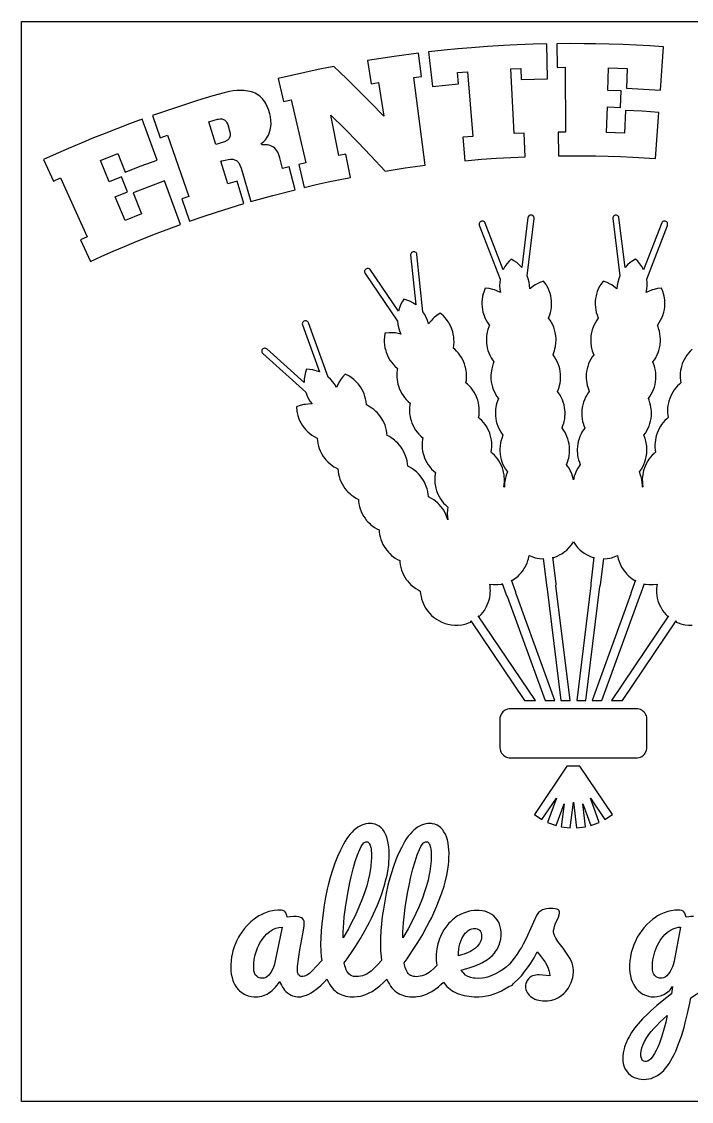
# Model space of a CAD drawing. Header units: millimetres. Extents: x 0 to 272, y 0 to 270.
# Drawn here: x 0.5 to 167.6, y 0.5 to 270 of the extents above; entities that cross this region are included whole.
import ezdxf

# ---------------------------------------------------------------- set-up
doc = ezdxf.new("R2010")
doc.units = ezdxf.units.MM

msp = doc.modelspace()

# ---------------------------------------------------------------- linework, layer by layer
at = {"layer": 'ENTGITTERRAHMEN'}
msp.add_lwpolyline([(0.5, 269.974), (271.5, 269.974), (271.5, 0.5), (0.5, 0.5)], close=True, dxfattribs=at)
at = {"layer": 'MOTIV'}
for points in [[(125.143, 255.501), (128.438, 255.623), (131.734, 255.71), (131.552, 264.404), (128.132, 264.314), (124.145, 264.162), (120.728, 263.992), (116.745, 263.747), (112.766, 263.451), (109.358, 263.158), (105.953, 262.828), (101.986, 262.397), (102.981, 253.757), (106.258, 254.117), (109.539, 254.441), (109.278, 257.232), (111.744, 257.453), (113.121, 241.34), (110.565, 241.11), (111.118, 235.243), (115.266, 235.603), (118.899, 235.87), (122.536, 236.09), (126.175, 236.265), (125.929, 242.154), (123.365, 242.036), (122.551, 258.187), (125.025, 258.301)], [(137.533, 236.514), (140.63, 236.504), (143.726, 236.461), (146.822, 236.385), (149.917, 236.276), (153.01, 236.133), (158.677, 235.785), (159.5, 247.327), (155.322, 247.596), (151.141, 247.806), (150.895, 242.133), (146.461, 242.292), (146.641, 248.686), (149.936, 248.575), (150.097, 252.669), (146.756, 252.781), (146.916, 258.457), (151.594, 258.29), (151.38, 253.335), (155.638, 253.121), (159.893, 252.848), (160.665, 263.673), (157.275, 263.896), (153.884, 264.083), (150.49, 264.234), (147.095, 264.348), (143.699, 264.425), (140.868, 264.462), (137.471, 264.473), (134.074, 264.447), (134.151, 258.554), (136.085, 258.573), (136.194, 242.402), (134.36, 242.384), (134.437, 236.491)], [(93.429, 261.293), (90.092, 260.798), (86.761, 260.267), (87.719, 254.452), (89.552, 254.748), (90.886, 246.336), (87.573, 249.778), (84.572, 252.807), (81.52, 255.807), (78.418, 258.777), (74.509, 258), (71.168, 257.294), (67.834, 256.553), (64.508, 255.775), (65.881, 250.044), (67.763, 250.488), (71.432, 234.738), (69.647, 234.317), (71.02, 228.585), (74.014, 229.286), (77.015, 229.954), (82.536, 231.096), (81.399, 236.879), (79.672, 236.534), (77.622, 246.642), (81.025, 243.297), (84.364, 239.916), (87.638, 236.5), (91.199, 232.663), (96.188, 233.442), (101.19, 234.133), (98.359, 256.016), (100.278, 256.258), (99.559, 262.108)], [(33.138, 246.524), (35.096, 240.964), (36.922, 241.601), (42.197, 226.314), (40.466, 225.711), (42.423, 220.151), (45.786, 221.312), (49.163, 222.431), (52.554, 223.509), (55.958, 224.544), (54.277, 230.193), (51.96, 229.494), (50.233, 235.129), (50.46, 235.197), (51.299, 235.42), (52.031, 235.565), (52.655, 235.633), (53.185, 235.62), (53.659, 235.51), (54.078, 235.304), (54.443, 235.002), (54.688, 234.698), (54.984, 234.182), (55.303, 233.359), (57.716, 225.061), (63.201, 226.597), (68.716, 228.023), (67.296, 233.744), (65.624, 233.323), (64.942, 236.005), (64.798, 236.497), (64.626, 236.949), (64.428, 237.361), (64.201, 237.733), (63.947, 238.064), (63.665, 238.354), (63.355, 238.604), (63.017, 238.813), (62.652, 238.981), (62.258, 239.108), (61.837, 239.194), (61.389, 239.239), (60.912, 239.243), (60.409, 239.205), (60.279, 239.543), (60.932, 240.07), (61.312, 240.463), (61.798, 241.115), (62.066, 241.591), (62.291, 242.1), (62.544, 242.925), (62.694, 243.794), (62.736, 244.392), (62.712, 245.318), (62.583, 246.278), (62.438, 246.937), (62.097, 248.062), (61.787, 248.822), (61.436, 249.522), (61.174, 249.949), (60.892, 250.345), (60.589, 250.711), (60.266, 251.046), (59.922, 251.351), (59.557, 251.625), (59.172, 251.868), (58.766, 252.081), (58.339, 252.263), (57.892, 252.417), (57.426, 252.545), (56.437, 252.723), (55.914, 252.774), (54.811, 252.796), (54.231, 252.768), (53.325, 252.673), (52.382, 252.525), (51.058, 252.229), (48.198, 251.406), (44.41, 250.256), (40.638, 249.059), (36.88, 247.815)], [(20.504, 211.411), (23.338, 212.659), (26.185, 213.877), (29.045, 215.065), (34.321, 217.162), (37.215, 218.261), (40.122, 219.33), (36.187, 230.212), (32.26, 228.761), (28.353, 227.255), (30.433, 221.972), (26.316, 220.316), (23.884, 226.232), (26.941, 227.469), (25.425, 231.275), (22.327, 230.021), (20.168, 235.273), (24.511, 237.02), (26.327, 232.405), (30.305, 233.939), (34.304, 235.417), (30.614, 245.623), (27.425, 244.45), (24.25, 243.244), (21.088, 242.003), (18.463, 240.943), (15.325, 239.641), (12.202, 238.305), (9.094, 236.935), (6, 235.532), (8.463, 230.178), (10.223, 230.981), (16.889, 216.247), (15.221, 215.486), (17.684, 210.132)], [(49.664, 245.666), (50.073, 245.708), (50.447, 245.685), (50.676, 245.634), (50.89, 245.554), (51.089, 245.446), (51.272, 245.308), (51.519, 245.041), (51.733, 244.704), (51.914, 244.298), (52.378, 242.746), (52.51, 242.132), (52.533, 241.852), (52.513, 241.467), (52.464, 241.234), (52.386, 241.018), (52.28, 240.821), (52.068, 240.554), (51.892, 240.396), (51.576, 240.187), (51.331, 240.066), (50.91, 239.914), (48.949, 239.32), (47.222, 244.955), (49.373, 245.603)], [(120.368, 97.443), (120.177, 97.158), (119.965, 96.689), (119.849, 96.189), (119.826, 95.847), (119.826, 88.857), (119.877, 88.346), (119.965, 88.015), (120.097, 87.698), (120.268, 87.401), (120.477, 87.129), (120.719, 86.887), (121.137, 86.587), (121.444, 86.436), (121.769, 86.325), (122.105, 86.259), (122.447, 86.236), (154.072, 86.242), (154.579, 86.325), (154.904, 86.436), (155.212, 86.587), (155.629, 86.887), (155.872, 87.129), (156.08, 87.401), (156.252, 87.698), (156.433, 88.179), (156.5, 88.515), (156.522, 88.857), (156.522, 95.847), (156.472, 96.358), (156.383, 96.689), (156.252, 97.006), (155.981, 97.443), (155.754, 97.7), (155.497, 97.926), (155.212, 98.117), (154.904, 98.269), (154.579, 98.379), (154.243, 98.446), (153.901, 98.468), (122.447, 98.468), (122.105, 98.446), (121.769, 98.379), (121.288, 98.198), (120.991, 98.026), (120.594, 97.7)], [(138.963, 68.741), (141.218, 69.017), (140.516, 74.732), (142.486, 69.322), (144.62, 70.099), (142.405, 76.184), (146.027, 70.815), (147.91, 72.086), (139.78, 84.139), (136.568, 84.139), (128.438, 72.086), (130.321, 70.815), (133.943, 76.184), (131.728, 70.099), (133.863, 69.322), (135.832, 74.732), (135.13, 69.017), (137.385, 68.741), (138.174, 75.169)], [(126.64, 27.678), (126.871, 27.336), (127.154, 27.006), (127.488, 26.686), (127.87, 26.395), (128.299, 26.148), (128.53, 26.042), (129.027, 25.862), (129.569, 25.728), (130.469, 25.61), (131.126, 25.588), (131.705, 25.609), (132.266, 25.674), (132.807, 25.781), (133.585, 26.023), (134.321, 26.361), (134.788, 26.64), (135.231, 26.955), (135.841, 27.477), (136.212, 27.859), (136.554, 28.268), (136.867, 28.704), (137.151, 29.168), (137.405, 29.656), (137.623, 30.154), (137.883, 30.918), (138.01, 31.438), (138.101, 31.966), (138.17, 32.774), (138.17, 33.275), (138.113, 33.942), (138.036, 34.374), (137.862, 35.003), (137.708, 35.409), (137.419, 36), (136.642, 37.262), (135.603, 38.734), (134.324, 40.405), (133.783, 41.212), (133.585, 41.564), (133.43, 41.902), (133.271, 42.438), (133.234, 42.743), (133.248, 43.179), (133.337, 43.723), (133.437, 44.112), (133.74, 44.95), (134.267, 46.058), (134.443, 46.483), (134.629, 47.064), (134.727, 47.51), (134.731, 47.831), (134.649, 48.074), (134.534, 48.227), (134.431, 48.314), (134.162, 48.457), (133.664, 48.579), (132.967, 48.643), (132.071, 48.644), (131.363, 48.561), (131.038, 48.49), (130.444, 48.284), (129.928, 47.996), (129.488, 47.626), (129.125, 47.174), (128.972, 46.918), (126.742, 41.92), (126.136, 40.647), (125.658, 39.724), (125.184, 38.883), (124.758, 38.201), (124.115, 37.253), (123.357, 36.206), (122.254, 34.757), (121.375, 34.013), (120.696, 33.51), (119.622, 32.823), (118.877, 32.414), (117.793, 31.907), (116.761, 31.532), (116.103, 31.355), (115.468, 31.237), (114.559, 31.171), (113.686, 31.214), (113.281, 31.268), (112.533, 31.44), (112.191, 31.558), (111.87, 31.698), (111.291, 32.041), (110.796, 32.471), (110.58, 32.718), (110.211, 33.277), (110.967, 33.471), (112.382, 33.888), (113.669, 34.344), (114.828, 34.838), (115.359, 35.1), (116.327, 35.651), (116.762, 35.941), (117.166, 36.241), (117.877, 36.869), (118.478, 37.535), (118.744, 37.881), (119.206, 38.601), (119.403, 38.975), (119.726, 39.75), (119.853, 40.151), (120.038, 40.98), (120.131, 41.846), (120.134, 42.672), (120.069, 43.398), (119.938, 44.078), (119.742, 44.712), (119.48, 45.301), (119.154, 45.843), (118.761, 46.34), (118.306, 46.789), (117.806, 47.176), (117.262, 47.498), (116.676, 47.756), (116.046, 47.949), (115.374, 48.078), (114.658, 48.142), (113.863, 48.142), (113.447, 48.118), (112.635, 48.02), (112.238, 47.946), (111.464, 47.75), (110.715, 47.488), (110.35, 47.333), (109.639, 46.974), (109.292, 46.769), (108.953, 46.549), (108.3, 46.068), (107.99, 45.811), (107.4, 45.261), (107.122, 44.97), (106.595, 44.352), (106.111, 43.688), (105.885, 43.339), (105.268, 42.224), (104.761, 41.037), (104.375, 39.81), (104.111, 38.543), (103.968, 37.236), (103.941, 36.343), (103.955, 35.705), (103.995, 35.088), (104.073, 34.429), (103.315, 33.668), (102.623, 33.043), (102.202, 32.704), (101.787, 32.419), (101.354, 32.178), (100.902, 31.98), (100.431, 31.826), (99.942, 31.717), (99.434, 31.651), (98.907, 31.629), (98.576, 31.645), (98.264, 31.694), (97.831, 31.829), (97.566, 31.96), (97.32, 32.123), (96.985, 32.43), (96.784, 32.681), (96.6, 32.975), (96.356, 33.5), (96.214, 33.904), (96.032, 34.593), (95.932, 35.107), (96.66, 36.115), (98.05, 38.134), (99.352, 40.159), (100.566, 42.189), (101.14, 43.207), (102.223, 45.246), (102.731, 46.267), (103.682, 48.315), (104.124, 49.34), (104.54, 50.358), (105.28, 52.34), (105.897, 54.251), (106.159, 55.18), (106.59, 56.984), (106.76, 57.86), (107.006, 59.558), (107.083, 60.38), (107.129, 61.185), (107.138, 62.505), (107.042, 63.999), (106.914, 64.904), (106.734, 65.738), (106.503, 66.499), (106.22, 67.189), (105.886, 67.807), (105.508, 68.347), (105.091, 68.804), (104.635, 69.179), (104.142, 69.469), (103.61, 69.677), (103.039, 69.802), (102.74, 69.833), (102.431, 69.844), (101.881, 69.817), (101.341, 69.739), (100.813, 69.608), (100.296, 69.425), (99.79, 69.19), (99.294, 68.902), (98.81, 68.562), (98.336, 68.17), (97.874, 67.725), (97.422, 67.228), (96.982, 66.679), (96.552, 66.078), (96.134, 65.424), (95.331, 63.975), (94.95, 63.212), (94.23, 61.624), (93.891, 60.8), (93.255, 59.089), (92.675, 57.295), (92.151, 55.42), (91.91, 54.451), (91.47, 52.452), (91.088, 50.444), (90.764, 48.5), (90.499, 46.619), (90.293, 44.801), (90.146, 43.047), (90.058, 41.357), (90.028, 39.73), (90.068, 38.113), (90.187, 36.584), (90.301, 35.692), (89.428, 34.721), (88.395, 33.668), (87.704, 33.043), (87.077, 32.556), (86.653, 32.293), (85.982, 31.98), (85.512, 31.826), (85.022, 31.717), (84.514, 31.651), (83.82, 31.633), (83.345, 31.694), (82.912, 31.829), (82.521, 32.038), (82.172, 32.32), (81.864, 32.681), (81.68, 32.975), (81.513, 33.314), (81.294, 33.904), (81.169, 34.352), (81.012, 35.107), (81.74, 36.115), (83.13, 38.134), (83.792, 39.146), (85.05, 41.173), (86.22, 43.207), (87.303, 45.246), (87.811, 46.267), (88.298, 47.29), (89.205, 49.34), (90.006, 51.358), (90.36, 52.34), (90.977, 54.251), (91.47, 56.091), (91.67, 56.984), (91.84, 57.86), (92.086, 59.558), (92.164, 60.38), (92.21, 61.185), (92.225, 61.972), (92.199, 63.021), (92.122, 63.999), (91.994, 64.904), (91.911, 65.33), (91.705, 66.128), (91.448, 66.853), (91.14, 67.507), (90.782, 68.088), (90.588, 68.347), (90.171, 68.804), (89.716, 69.179), (89.222, 69.469), (88.69, 69.677), (88.12, 69.802), (87.82, 69.833), (87.511, 69.844), (86.961, 69.817), (86.422, 69.739), (85.893, 69.608), (85.376, 69.425), (84.87, 69.19), (84.374, 68.902), (83.89, 68.562), (83.417, 68.17), (82.954, 67.725), (82.503, 67.228), (82.062, 66.679), (81.633, 66.078), (81.214, 65.424), (80.807, 64.718), (80.03, 63.212), (79.31, 61.624), (78.971, 60.8), (78.646, 59.954), (78.038, 58.202), (77.486, 56.368), (76.99, 54.451), (76.763, 53.462), (76.352, 51.44), (75.999, 49.464), (75.704, 47.551), (75.373, 44.801), (75.226, 43.047), (75.138, 41.357), (75.109, 39.73), (75.148, 38.113), (75.267, 36.584), (75.383, 35.684), (74.09, 34.22), (73.008, 33.099), (72.292, 32.453), (71.645, 31.995), (71.345, 31.835), (71.059, 31.72), (70.658, 31.635), (70.379, 31.637), (70.166, 31.681), (69.972, 31.763), (69.796, 31.883), (69.592, 32.101), (69.472, 32.299), (69.382, 32.521), (69.324, 32.769), (69.296, 33.139), (69.345, 34.169), (69.56, 36), (69.946, 38.353), (70.685, 42.311), (70.979, 44.272), (71.032, 44.888), (71.024, 45.259), (70.99, 45.463), (70.852, 45.823), (70.624, 46.117), (70.303, 46.346), (70.109, 46.436), (69.651, 46.567), (69.102, 46.632), (68.346, 46.632), (67.477, 46.565), (66.779, 46.457), (66.676, 46.86), (66.522, 47.31), (66.394, 47.58), (66.256, 47.794), (66.096, 47.956), (65.877, 48.081), (65.698, 48.145), (65.378, 48.21), (64.998, 48.24), (64.408, 48.232), (63.52, 48.151), (63.081, 48.079), (62.213, 47.876), (61.36, 47.592), (60.939, 47.419), (60.107, 47.013), (59.696, 46.779), (58.885, 46.251), (58.488, 45.96), (57.73, 45.339), (57.017, 44.666), (56.678, 44.309), (56.034, 43.558), (55.436, 42.753), (54.883, 41.897), (54.624, 41.449), (54.143, 40.519), (53.927, 40.045), (53.547, 39.086), (53.236, 38.112), (52.994, 37.121), (52.899, 36.62), (52.761, 35.606), (52.692, 34.576), (52.683, 34.055), (52.718, 33.126), (52.822, 32.25), (52.994, 31.426), (53.236, 30.655), (53.383, 30.289), (53.729, 29.596), (54.143, 28.955), (54.624, 28.37), (54.884, 28.108), (55.438, 27.645), (56.038, 27.267), (56.356, 27.11), (57.027, 26.857), (57.744, 26.689), (58.508, 26.605), (58.908, 26.595), (59.418, 26.614), (59.915, 26.673), (60.4, 26.771), (60.873, 26.909), (61.332, 27.085), (61.78, 27.301), (62.214, 27.556), (62.636, 27.85), (63.045, 28.183), (63.442, 28.556), (63.826, 28.968), (64.198, 29.419), (64.557, 29.909), (64.903, 30.439), (65.099, 29.944), (65.319, 29.481), (65.566, 29.048), (65.837, 28.646), (66.133, 28.274), (66.455, 27.934), (66.802, 27.624), (67.353, 27.23), (67.733, 27.02), (68.124, 26.852), (68.524, 26.726), (68.935, 26.642), (69.357, 26.6), (69.853, 26.603), (70.136, 26.627), (70.707, 26.725), (71.283, 26.889), (71.573, 26.995), (72.158, 27.257), (72.748, 27.584), (73.344, 27.976), (74.241, 28.669), (75.119, 29.434), (75.975, 30.266), (76.682, 31.022), (77.054, 30.256), (77.342, 29.752), (77.652, 29.285), (77.983, 28.855), (78.335, 28.463), (78.709, 28.108), (79.103, 27.79), (79.519, 27.51), (79.957, 27.267), (80.415, 27.062), (80.895, 26.894), (81.396, 26.763), (81.918, 26.669), (82.461, 26.613), (83.026, 26.595), (83.441, 26.603), (84.253, 26.666), (85.04, 26.793), (85.423, 26.88), (86.172, 27.103), (86.895, 27.389), (87.248, 27.555), (87.933, 27.936), (88.92, 28.613), (89.873, 29.373), (90.796, 30.213), (91.596, 31.036), (91.973, 30.256), (92.262, 29.752), (92.572, 29.285), (92.903, 28.855), (93.255, 28.463), (93.628, 28.108), (94.023, 27.79), (94.439, 27.51), (94.876, 27.267), (95.335, 27.062), (95.815, 26.894), (96.315, 26.763), (96.838, 26.669), (97.381, 26.613), (97.946, 26.595), (98.77, 26.626), (99.173, 26.666), (99.959, 26.793), (100.343, 26.88), (101.092, 27.103), (101.815, 27.389), (102.167, 27.555), (102.853, 27.936), (103.186, 28.151), (103.839, 28.613), (104.479, 29.111), (105.104, 29.644), (105.721, 30.219), (106.23, 29.586), (106.596, 29.203), (106.986, 28.844), (107.398, 28.511), (107.832, 28.205), (108.288, 27.926), (108.766, 27.673), (109.266, 27.446), (109.788, 27.247), (110.332, 27.074), (110.897, 26.927), (111.485, 26.808), (112.726, 26.648), (113.38, 26.608), (114.557, 26.604), (115.546, 26.675), (116.517, 26.817), (117.471, 27.029), (118.407, 27.313), (119.325, 27.668), (120.225, 28.094), (121.103, 28.584), (122.046, 29.172), (122.454, 29.318), (122.7, 29.452), (122.943, 29.62), (123.182, 29.822), (124.661, 31.264), (125.202, 31.84), (125.571, 32.28), (125.823, 32.674), (126.743, 33.851), (127.544, 35.02), (128.349, 36.339), (129.158, 37.807), (129.92, 36.888), (130.635, 35.95), (131.113, 35.235), (131.527, 34.503), (131.873, 33.751), (132.076, 33.127), (132.209, 32.481), (132.27, 31.812), (130.512, 32.039), (129.662, 32.087), (129.195, 32.069), (128.761, 32.016), (128.362, 31.927), (127.995, 31.803), (127.663, 31.643), (127.227, 31.337), (126.979, 31.091), (126.673, 30.694), (126.513, 30.413), (126.34, 29.967), (126.247, 29.491), (126.229, 29.158), (126.255, 28.771), (126.332, 28.395), (126.46, 28.031)], [(81.012, 46.572), (81.29, 48.907), (81.522, 50.487), (81.936, 52.881), (82.392, 55.154), (82.712, 56.575), (83.217, 58.567), (83.752, 60.391), (84.313, 62.037), (84.861, 63.375), (85.212, 64.072), (85.383, 64.363), (85.552, 64.615), (85.881, 65.003), (86.198, 65.235), (86.353, 65.293), (86.504, 65.313), (86.681, 65.295), (86.844, 65.242), (86.995, 65.153), (87.132, 65.029), (87.256, 64.869), (87.465, 64.443), (87.622, 63.875), (87.681, 63.538), (87.727, 63.165), (87.779, 62.314), (87.776, 61.196), (87.747, 60.547), (87.629, 59.221), (87.541, 58.544), (87.305, 57.161), (86.991, 55.739), (86.599, 54.279), (86.128, 52.781), (85.582, 51.25), (84.657, 48.947), (83.61, 46.646), (82.844, 45.113), (82.024, 43.581), (80.692, 41.286), (80.737, 42.772), (80.874, 45.038)], [(95.932, 46.572), (96.21, 48.907), (96.441, 50.487), (96.856, 52.881), (97.156, 54.415), (97.632, 56.575), (98.137, 58.567), (98.672, 60.391), (99.232, 62.037), (99.78, 63.375), (100.131, 64.072), (100.303, 64.363), (100.471, 64.615), (100.8, 65.003), (101.118, 65.235), (101.272, 65.293), (101.424, 65.313), (101.601, 65.295), (101.764, 65.242), (101.914, 65.153), (102.052, 65.029), (102.176, 64.869), (102.385, 64.443), (102.542, 63.875), (102.601, 63.538), (102.679, 62.757), (102.699, 62.314), (102.696, 61.196), (102.666, 60.547), (102.549, 59.221), (102.353, 57.857), (102.225, 57.161), (101.911, 55.739), (101.519, 54.279), (101.048, 52.781), (100.502, 51.25), (99.577, 48.947), (98.892, 47.413), (97.764, 45.113), (96.943, 43.581), (95.612, 41.286), (95.657, 42.772), (95.794, 45.038)], [(62.959, 33.15), (62.729, 32.763), (62.346, 32.243), (62.081, 31.952), (61.676, 31.606), (61.401, 31.436), (60.982, 31.272), (60.555, 31.217), (60.144, 31.249), (59.772, 31.343), (59.44, 31.501), (59.149, 31.721), (58.897, 32.005), (58.696, 32.356), (58.591, 32.626), (58.477, 33.089), (58.43, 33.434), (58.409, 34.374), (58.448, 35.095), (58.527, 35.804), (58.718, 36.848), (58.997, 37.867), (59.365, 38.86), (59.653, 39.496), (59.969, 40.095), (60.492, 40.925), (61.077, 41.674), (61.722, 42.34), (62.421, 42.915), (63.149, 43.369), (63.905, 43.699), (64.688, 43.904), (65.498, 43.986), (63.804, 35.565), (63.605, 34.757), (63.446, 34.258), (63.267, 33.791)], [(109.86, 39.859), (110.074, 40.506), (110.336, 41.118), (110.815, 41.969), (111.17, 42.45), (111.547, 42.852), (111.945, 43.173), (112.364, 43.414), (112.805, 43.575), (113.267, 43.655), (113.622, 43.663), (113.844, 43.641), (114.149, 43.569), (114.336, 43.494), (114.666, 43.279), (114.811, 43.139), (114.995, 42.898), (115.171, 42.527), (115.269, 42.1), (115.283, 41.503), (115.22, 41.036), (115.093, 40.586), (115.005, 40.367), (114.783, 39.942), (114.497, 39.534), (114.148, 39.143), (113.735, 38.768), (113.267, 38.415), (112.478, 37.935), (111.893, 37.647), (110.929, 37.265), (110.227, 37.042), (109.479, 36.846), (109.503, 37.719), (109.574, 38.466), (109.693, 39.179)], [(162.68, 33.554), (162.327, 32.887), (161.926, 32.322), (161.507, 31.871), (161.08, 31.537), (160.644, 31.322), (160.2, 31.224), (159.909, 31.221), (159.639, 31.249), (159.387, 31.305), (159.152, 31.389), (158.834, 31.567), (158.644, 31.721), (158.393, 32.005), (158.253, 32.231), (158.086, 32.626), (158.004, 32.927), (157.946, 33.258), (157.902, 33.81), (157.904, 34.374), (157.943, 35.095), (158.022, 35.804), (158.14, 36.503), (158.297, 37.19), (158.493, 37.867), (158.728, 38.532), (159.001, 39.182), (159.462, 40.095), (159.802, 40.657), (160.168, 41.184), (160.56, 41.674), (160.979, 42.127), (161.654, 42.737), (162.361, 43.232), (163.094, 43.602), (163.852, 43.849), (164.371, 43.945), (164.902, 43.986), (163.308, 35.502), (163.073, 34.6), (162.888, 34.055)], [(159.652, 15.02), (159.247, 14.036), (158.838, 13.185), (158.432, 12.457), (157.846, 11.574), (157.47, 11.126), (157.107, 10.79), (156.756, 10.565), (156.417, 10.453), (156.252, 10.439), (155.975, 10.462), (155.663, 10.565), (155.47, 10.696), (155.361, 10.809), (155.227, 11.016), (155.122, 11.253), (155.045, 11.515), (154.995, 11.802), (154.972, 12.114), (154.978, 12.489), (155.042, 13.036), (155.256, 13.903), (155.478, 14.511), (155.931, 15.468), (156.526, 16.48), (157.011, 17.186), (157.576, 17.915), (158.222, 18.669), (158.947, 19.447), (159.753, 20.249), (160.64, 21.076), (161.606, 21.927), (161.225, 20.28), (160.839, 18.766), (160.251, 16.744)]]:
    msp.add_lwpolyline(points, close=True, dxfattribs=at)
for points in [[(167.787, 188.186), (167.312, 187.726), (166.872, 187.233), (166.47, 186.708), (166.107, 186.155), (165.787, 185.577), (165.509, 184.977), (165.349, 184.567), (165.147, 183.937), (165.038, 183.51), (164.915, 182.861), (164.839, 182.204), (164.812, 181.544), (164.821, 181.103), (164.876, 180.444), (164.973, 179.82), (164.637, 179.532), (164.162, 179.073), (163.723, 178.579), (163.32, 178.054), (162.958, 177.502), (162.637, 176.924), (162.359, 176.324), (162.199, 175.913), (161.997, 175.284), (161.888, 174.857), (161.765, 174.207), (161.689, 173.551), (161.666, 173.11), (161.672, 172.449), (161.726, 171.791), (161.823, 171.166), (161.488, 170.879), (161.013, 170.419), (160.573, 169.925), (160.171, 169.401), (159.925, 169.035), (159.589, 168.465), (159.297, 167.873), (159.049, 167.26), (158.847, 166.63), (158.739, 166.203), (158.615, 165.554), (158.54, 164.897), (158.517, 164.457), (158.522, 163.796), (158.576, 163.137), (158.674, 162.512), (158.338, 162.225), (157.863, 161.765), (157.423, 161.272), (157.021, 160.747), (156.775, 160.382), (156.44, 159.812), (156.148, 159.219), (155.9, 158.606), (155.698, 157.977), (155.589, 157.55), (155.466, 156.9), (155.41, 156.463), (155.367, 155.803), (155.372, 155.142), (155.427, 154.483), (155.524, 153.859), (155.394, 153.751), (155.387, 154.409), (155.355, 154.848), (155.227, 155.72), (155.075, 156.363), (154.947, 156.785), (154.63, 157.609), (155.121, 158.306), (155.455, 158.876), (155.745, 159.47), (155.991, 160.084), (156.192, 160.714), (156.345, 161.357), (156.475, 162.228), (156.517, 162.888), (156.517, 163.329), (156.477, 163.989), (156.349, 164.86), (156.253, 165.291), (156.069, 165.926), (155.753, 166.749), (156.123, 167.261), (156.47, 167.824), (156.775, 168.41), (157.037, 169.017), (157.252, 169.642), (157.422, 170.281), (157.543, 170.931), (157.617, 171.588), (157.642, 172.249), (157.632, 172.689), (157.576, 173.348), (157.511, 173.784), (157.426, 174.216), (157.258, 174.856), (157.044, 175.481), (156.875, 175.889), (157.245, 176.402), (157.593, 176.964), (157.898, 177.55), (158.159, 178.158), (158.375, 178.783), (158.544, 179.422), (158.666, 180.071), (158.739, 180.728), (158.761, 181.169), (158.754, 181.83), (158.722, 182.269), (158.634, 182.924), (158.497, 183.571), (158.38, 183.996), (158.166, 184.621), (157.997, 185.03), (158.368, 185.542), (158.715, 186.104), (159.02, 186.691), (159.281, 187.298), (159.497, 187.923), (159.666, 188.562), (159.788, 189.212), (159.842, 189.649), (159.875, 190.089), (159.884, 190.75), (159.844, 191.409), (159.756, 192.065), (159.62, 192.711), (159.503, 193.136), (159.288, 193.762), (159.12, 194.17), (159.61, 194.867), (159.944, 195.438), (160.234, 196.031), (160.48, 196.645), (160.737, 197.488), (160.875, 198.134), (160.965, 198.789), (161.006, 199.449), (160.998, 200.11), (160.966, 200.55), (160.838, 201.422), (160.686, 202.065), (160.559, 202.487), (160.181, 203.445), (159.157, 203.329), (158.297, 203.137), (157.876, 203.009), (157.256, 202.779), (156.362, 202.351), (156.516, 203.222), (156.577, 204.057), (156.556, 204.893), (156.462, 205.672), (161.636, 219.126), (161.677, 219.275), (161.683, 219.505), (161.621, 219.728), (161.545, 219.862), (161.444, 219.978), (161.255, 220.111), (161.036, 220.183), (160.805, 220.189), (160.655, 220.155), (160.514, 220.092), (160.332, 219.95), (160.199, 219.761), (155.691, 208.05), (155.254, 208.829), (154.771, 209.513), (154.224, 210.147), (153.668, 210.679), (153.001, 210.297), (152.317, 209.815), (151.683, 209.268), (151.07, 208.618), (149.529, 221.071), (149.48, 221.218), (149.357, 221.413), (149.245, 221.519), (149.115, 221.601), (148.896, 221.674), (148.742, 221.685), (148.589, 221.666), (148.443, 221.618), (148.309, 221.542), (148.192, 221.441), (148.059, 221.252), (147.987, 221.033), (147.981, 220.803), (149.747, 206.496), (149.467, 205.764), (149.244, 204.957), (149.101, 204.132), (149.04, 203.25), (148.277, 203.882), (147.731, 204.255), (147.352, 204.48), (146.564, 204.875), (145.6, 205.235), (145.001, 204.397), (144.775, 204.019), (144.472, 203.431), (144.137, 202.616), (143.938, 201.986), (143.832, 201.558), (143.713, 200.908), (143.641, 200.25), (143.622, 199.369), (143.664, 198.71), (143.754, 198.055), (143.892, 197.408), (144.078, 196.774), (144.385, 195.979), (143.999, 195.442), (143.653, 194.878), (143.35, 194.291), (143.091, 193.683), (142.877, 193.057), (142.71, 192.417), (142.561, 191.549), (142.506, 190.89), (142.496, 190.45), (142.522, 189.789), (142.632, 188.915), (142.719, 188.483), (142.888, 187.844), (143.028, 187.425), (143.263, 186.839), (142.876, 186.301), (142.531, 185.738), (142.228, 185.15), (141.968, 184.542), (141.755, 183.917), (141.588, 183.277), (141.468, 182.627), (141.397, 181.97), (141.374, 181.309), (141.386, 180.869), (141.419, 180.429), (141.509, 179.774), (141.648, 179.128), (141.766, 178.703), (141.905, 178.285), (142.141, 177.698), (141.878, 177.343), (141.519, 176.788), (141.202, 176.208), (140.928, 175.607), (140.699, 174.987), (140.516, 174.351), (140.38, 173.704), (140.293, 173.049), (140.261, 172.61), (140.255, 171.949), (140.277, 171.508), (140.352, 170.852), (140.474, 170.202), (140.582, 169.775), (140.783, 169.145), (141.018, 168.558), (140.756, 168.203), (140.397, 167.648), (140.079, 167.068), (139.805, 166.467), (139.576, 165.846), (139.394, 165.211), (139.258, 164.564), (139.171, 163.909), (139.131, 163.249), (139.132, 162.808), (139.174, 162.149), (139.229, 161.711), (139.306, 161.277), (139.46, 160.634), (139.661, 160.005), (139.896, 159.418), (139.634, 159.063), (139.274, 158.508), (138.957, 157.928), (138.769, 157.529), (138.602, 157.121), (138.388, 156.496), (138.174, 155.633), (137.96, 156.496), (137.747, 157.121), (137.579, 157.529), (137.391, 157.928), (137.074, 158.508), (136.715, 159.063), (136.452, 159.418), (136.688, 160.005), (136.889, 160.634), (136.997, 161.062), (137.119, 161.711), (137.174, 162.149), (137.216, 162.808), (137.209, 163.469), (137.178, 163.909), (137.09, 164.564), (136.955, 165.211), (136.772, 165.846), (136.543, 166.467), (136.269, 167.068), (135.952, 167.648), (135.592, 168.203), (135.33, 168.558), (135.565, 169.145), (135.766, 169.775), (135.874, 170.202), (135.997, 170.852), (136.071, 171.508), (136.094, 171.949), (136.087, 172.61), (136.056, 173.049), (135.968, 173.704), (135.833, 174.351), (135.65, 174.987), (135.421, 175.607), (135.147, 176.208), (134.829, 176.788), (134.47, 177.343), (134.208, 177.698), (134.443, 178.285), (134.582, 178.703), (134.701, 179.128), (134.839, 179.774), (134.929, 180.429), (134.963, 180.869), (134.972, 181.53), (134.952, 181.97), (134.88, 182.627), (134.761, 183.277), (134.594, 183.917), (134.38, 184.542), (134.121, 185.15), (133.818, 185.738), (133.472, 186.301), (133.085, 186.839), (133.321, 187.425), (133.46, 187.844), (133.578, 188.268), (133.717, 188.915), (133.827, 189.789), (133.852, 190.45), (133.842, 190.89), (133.787, 191.549), (133.638, 192.417), (133.471, 193.057), (133.258, 193.683), (132.999, 194.291), (132.695, 194.878), (132.35, 195.442), (131.963, 195.979), (132.271, 196.774), (132.456, 197.408), (132.594, 198.055), (132.685, 198.71), (132.727, 199.369), (132.707, 200.25), (132.636, 200.908), (132.516, 201.558), (132.283, 202.408), (132.135, 202.823), (131.876, 203.431), (131.573, 204.019), (131.347, 204.397), (130.749, 205.235), (129.784, 204.875), (128.996, 204.48), (128.618, 204.255), (128.072, 203.882), (127.309, 203.25), (127.247, 204.132), (127.104, 204.957), (126.881, 205.764), (126.602, 206.496), (128.367, 220.803), (128.362, 221.033), (128.321, 221.182), (128.207, 221.383), (128.04, 221.542), (127.834, 221.646), (127.683, 221.679), (127.529, 221.683), (127.304, 221.633), (127.166, 221.563), (127.045, 221.469), (126.903, 221.287), (126.82, 221.071), (125.279, 208.618), (124.665, 209.268), (124.032, 209.815), (123.348, 210.297), (122.68, 210.679), (122.124, 210.147), (121.577, 209.513), (121.095, 208.829), (120.657, 208.05), (116.18, 219.691), (116.067, 219.891), (115.96, 220.003), (115.834, 220.092), (115.619, 220.175), (115.389, 220.193), (115.237, 220.166), (115.093, 220.111), (114.905, 219.978), (114.804, 219.862), (114.728, 219.728), (114.679, 219.581), (114.662, 219.351), (114.688, 219.199), (119.887, 205.672), (119.792, 204.893), (119.771, 204.057), (119.832, 203.222), (119.986, 202.351), (119.093, 202.779), (118.473, 203.009), (118.051, 203.137), (117.191, 203.329), (116.168, 203.445), (115.79, 202.487), (115.662, 202.065), (115.51, 201.422), (115.382, 200.55), (115.35, 200.11), (115.343, 199.449), (115.384, 198.789), (115.474, 198.134), (115.611, 197.488), (115.868, 196.645), (116.114, 196.031), (116.405, 195.438), (116.738, 194.867), (117.229, 194.17), (117.06, 193.762), (116.846, 193.136), (116.678, 192.497), (116.593, 192.065), (116.504, 191.409), (116.464, 190.75), (116.465, 190.309), (116.506, 189.649), (116.561, 189.212), (116.682, 188.562), (116.851, 187.923), (117.067, 187.298), (117.328, 186.691), (117.633, 186.104), (117.981, 185.542), (118.351, 185.03), (118.182, 184.621), (117.968, 183.996), (117.8, 183.357), (117.715, 182.924), (117.627, 182.269), (117.595, 181.83), (117.587, 181.169), (117.609, 180.728), (117.683, 180.071), (117.805, 179.422), (117.974, 178.783), (118.19, 178.158), (118.451, 177.55), (118.756, 176.964), (119.103, 176.402), (119.473, 175.889), (119.305, 175.481), (119.09, 174.856), (118.923, 174.216), (118.837, 173.784), (118.749, 173.129), (118.717, 172.689), (118.71, 172.028), (118.732, 171.588), (118.805, 170.931), (118.927, 170.281), (119.096, 169.642), (119.312, 169.017), (119.573, 168.41), (119.878, 167.824), (120.225, 167.261), (120.596, 166.749), (120.279, 165.926), (120.096, 165.291), (119.999, 164.86), (119.871, 163.989), (119.831, 163.329), (119.832, 162.888), (119.898, 162.009), (120.003, 161.357), (120.157, 160.714), (120.357, 160.084), (120.603, 159.47), (120.894, 158.876), (121.227, 158.306), (121.718, 157.609), (121.401, 156.785), (121.274, 156.363), (121.122, 155.72), (120.993, 154.848), (120.961, 154.409), (120.954, 153.751), (120.824, 153.859), (120.922, 154.483), (120.976, 155.142), (120.981, 155.803), (120.938, 156.463), (120.883, 156.9), (120.759, 157.55), (120.651, 157.977), (120.449, 158.606), (120.201, 159.219), (119.909, 159.812), (119.574, 160.382), (119.327, 160.747), (118.925, 161.272), (118.485, 161.765), (118.01, 162.225), (117.675, 162.512), (117.772, 163.137), (117.826, 163.796), (117.832, 164.457), (117.809, 164.897), (117.733, 165.554), (117.61, 166.203), (117.439, 166.842), (117.299, 167.26), (117.139, 167.67), (116.861, 168.27), (116.54, 168.848), (116.178, 169.401), (115.775, 169.925), (115.336, 170.419), (114.861, 170.879), (114.525, 171.166), (114.622, 171.791), (114.677, 172.449), (114.682, 173.11), (114.659, 173.551), (114.584, 174.207), (114.46, 174.857), (114.289, 175.495), (114.149, 175.913), (113.989, 176.324), (113.712, 176.924), (113.391, 177.502), (113.028, 178.054), (112.626, 178.579), (112.186, 179.073), (111.711, 179.532), (111.375, 179.82), (111.473, 180.444), (111.527, 181.103), (111.536, 181.544), (111.509, 182.204), (111.434, 182.861), (111.357, 183.295), (111.202, 183.937), (111, 184.567), (110.839, 184.977), (110.562, 185.577), (110.241, 186.155), (109.878, 186.708), (109.476, 187.233), (109.036, 187.726), (108.561, 188.186), (108.226, 188.473), (108.347, 189.317), (108.385, 189.977), (108.374, 190.638), (108.315, 191.296), (108.207, 191.948), (108.052, 192.591), (107.772, 193.427), (107.51, 194.033), (107.203, 194.619), (106.975, 194.996), (106.465, 195.715), (106.184, 196.054), (105.732, 196.537), (104.961, 197.219), (104.102, 196.651), (103.422, 196.089), (103.104, 195.784), (102.656, 195.298), (102.055, 194.51), (101.797, 195.356), (101.472, 196.128), (101.073, 196.864), (100.636, 197.515), (99.138, 211.852), (99.081, 212.075), (99.007, 212.211), (98.909, 212.329), (98.723, 212.466), (98.58, 212.524), (98.351, 212.556), (98.198, 212.54), (97.981, 212.461), (97.797, 212.323), (97.66, 212.137), (97.602, 211.994), (97.57, 211.765), (98.87, 199.284), (98.126, 199.779), (97.385, 200.17), (96.61, 200.486), (95.874, 200.708), (95.452, 200.065), (95.062, 199.324), (94.745, 198.549), (94.494, 197.691), (87.467, 208.088), (87.295, 208.242), (87.086, 208.34), (86.858, 208.373), (86.705, 208.357), (86.557, 208.311), (86.36, 208.192), (86.206, 208.02), (86.134, 207.884), (86.09, 207.736), (86.08, 207.505), (86.137, 207.282), (86.21, 207.146), (94.279, 195.201), (94.362, 194.421), (94.529, 193.601), (94.777, 192.801), (95.122, 191.987), (94.156, 192.204), (93.719, 192.266), (93.06, 192.318), (92.179, 192.311), (91.156, 192.194), (91.003, 191.176), (90.974, 190.736), (90.97, 190.075), (91.041, 189.197), (91.151, 188.545), (91.251, 188.115), (91.439, 187.482), (91.762, 186.662), (92.056, 186.07), (92.393, 185.501), (92.771, 184.959), (93.188, 184.446), (93.641, 183.965), (94.276, 183.396), (94.204, 182.96), (94.135, 182.303), (94.116, 181.642), (94.13, 181.201), (94.191, 180.543), (94.259, 180.108), (94.4, 179.462), (94.589, 178.828), (94.74, 178.414), (95.005, 177.809), (95.314, 177.224), (95.664, 176.664), (96.055, 176.131), (96.485, 175.628), (96.95, 175.158), (97.426, 174.742), (97.353, 174.307), (97.285, 173.649), (97.265, 172.988), (97.279, 172.548), (97.315, 172.108), (97.408, 171.454), (97.55, 170.808), (97.671, 170.384), (97.89, 169.761), (98.155, 169.155), (98.463, 168.571), (98.814, 168.01), (99.205, 167.477), (99.634, 166.974), (100.099, 166.505), (100.575, 166.089), (100.503, 165.653), (100.435, 164.995), (100.415, 164.335), (100.429, 163.894), (100.465, 163.455), (100.558, 162.8), (100.7, 162.155), (100.82, 161.731), (101.04, 161.107), (101.304, 160.502), (101.613, 159.917), (101.964, 159.357), (102.355, 158.824), (102.784, 158.321), (103.249, 157.851), (103.725, 157.435), (103.602, 156.562), (103.566, 155.902), (103.569, 155.461), (103.614, 154.801), (103.671, 154.364), (103.849, 153.501), (104.038, 152.868), (104.361, 152.048), (104.655, 151.456), (104.992, 150.887), (105.37, 150.345), (105.786, 149.831), (106.24, 149.35), (106.875, 148.782), (106.774, 148.127), (106.715, 147.248), (106.743, 146.367), (106.828, 145.669), (106.541, 146.537), (106.181, 147.342), (105.745, 148.107), (105.499, 148.473), (105.097, 148.998), (104.658, 149.492), (104.346, 149.803), (103.677, 150.377), (103.322, 150.638), (102.767, 150.997), (101.988, 151.411), (101.931, 152.041), (101.824, 152.693), (101.67, 153.336), (101.468, 153.965), (101.221, 154.578), (100.93, 155.172), (100.595, 155.742), (100.22, 156.286), (99.948, 156.633), (99.508, 157.127), (99.034, 157.587), (98.7, 157.874), (98.351, 158.144), (97.805, 158.517), (97.233, 158.848), (96.838, 159.046), (96.781, 159.675), (96.675, 160.327), (96.52, 160.97), (96.319, 161.6), (96.072, 162.213), (95.78, 162.806), (95.446, 163.376), (95.2, 163.742), (94.798, 164.267), (94.359, 164.761), (93.884, 165.222), (93.55, 165.509), (93.202, 165.779), (92.656, 166.151), (92.084, 166.483), (91.689, 166.68), (91.632, 167.31), (91.525, 167.962), (91.371, 168.605), (91.169, 169.234), (90.922, 169.848), (90.631, 170.441), (90.412, 170.824), (90.05, 171.377), (89.649, 171.902), (89.209, 172.396), (88.897, 172.707), (88.4, 173.143), (87.873, 173.542), (87.506, 173.786), (86.934, 174.117), (86.539, 174.315), (86.452, 175.163), (86.329, 175.812), (86.159, 176.451), (85.942, 177.075), (85.68, 177.682), (85.374, 178.268), (85.026, 178.83), (84.499, 179.536), (83.905, 180.188), (83.42, 180.636), (83.078, 180.915), (82.724, 181.177), (82.169, 181.536), (81.255, 182.01), (80.559, 181.252), (80.036, 180.542), (79.801, 180.169), (79.484, 179.589), (79.091, 178.68), (78.635, 179.438), (78.134, 180.108), (77.569, 180.726), (76.987, 181.251), (72.065, 194.8), (71.956, 195.003), (71.852, 195.117), (71.659, 195.244), (71.514, 195.295), (71.361, 195.317), (71.132, 195.294), (70.919, 195.204), (70.796, 195.112), (70.693, 194.997), (70.585, 194.793), (70.541, 194.567), (70.565, 194.337), (74.845, 182.541), (74.004, 182.842), (73.191, 183.042), (72.362, 183.161), (71.594, 183.198), (71.341, 182.472), (71.141, 181.659), (71.021, 180.83), (70.985, 179.937), (61.652, 188.325), (61.448, 188.433), (61.221, 188.477), (61.067, 188.469), (60.918, 188.431), (60.715, 188.322), (60.552, 188.158), (60.444, 187.954), (60.4, 187.727), (60.424, 187.498), (60.513, 187.285), (60.66, 187.107), (71.378, 177.468), (71.648, 176.732), (72.009, 175.977), (72.442, 175.261), (72.975, 174.554), (71.984, 174.531), (71.327, 174.454), (70.894, 174.376), (70.04, 174.157), (69.076, 173.796), (69.174, 172.771), (69.252, 172.337), (69.409, 171.695), (69.69, 170.859), (69.954, 170.253), (70.155, 169.861), (70.491, 169.292), (71.003, 168.574), (71.431, 168.071), (71.896, 167.601), (72.394, 167.166), (72.922, 166.769), (73.478, 166.412), (74.232, 166.013), (74.293, 165.354), (74.402, 164.702), (74.558, 164.06), (74.762, 163.431), (75.011, 162.819), (75.304, 162.226), (75.762, 161.473), (76.152, 160.94), (76.434, 160.601), (76.887, 160.119), (77.543, 159.531), (77.892, 159.262), (78.44, 158.892), (78.819, 158.667), (79.381, 158.379), (79.442, 157.72), (79.551, 157.068), (79.708, 156.425), (79.911, 155.796), (80.16, 155.184), (80.454, 154.592), (80.79, 154.023), (81.167, 153.48), (81.583, 152.966), (81.881, 152.641), (82.357, 152.183), (82.693, 151.897), (83.221, 151.5), (83.589, 151.257), (83.969, 151.033), (84.531, 150.744), (84.566, 150.304), (84.659, 149.65), (84.8, 149.004), (84.988, 148.37), (85.222, 147.752), (85.501, 147.152), (85.823, 146.575), (86.187, 146.023), (86.59, 145.5), (86.88, 145.167), (87.344, 144.697), (87.673, 144.403), (88.191, 143.993), (88.553, 143.742), (89.118, 143.398), (89.681, 143.11), (89.716, 142.669), (89.809, 142.015), (89.949, 141.369), (90.137, 140.735), (90.371, 140.117), (90.65, 139.518), (90.972, 138.941), (91.336, 138.389), (91.601, 138.036), (92.03, 137.533), (92.335, 137.216), (92.822, 136.769), (93.341, 136.359), (93.703, 136.107), (94.268, 135.764), (94.83, 135.475), (94.865, 135.035), (94.958, 134.38), (95.099, 133.735), (95.287, 133.101), (95.521, 132.483), (95.8, 131.883), (96.122, 131.306), (96.486, 130.754), (96.75, 130.402), (97.179, 129.898), (97.644, 129.428), (97.972, 129.134), (98.491, 128.724), (98.852, 128.472), (99.417, 128.129), (99.98, 127.841), (100.04, 127.181), (100.149, 126.529), (100.306, 125.887), (100.509, 125.258), (100.759, 124.646), (101.052, 124.054), (101.388, 123.484), (101.766, 122.942), (102.329, 122.264), (102.793, 121.793), (103.291, 121.359), (104.002, 120.838), (104.567, 120.494), (105.356, 120.103), (106.18, 119.791), (106.816, 119.61), (107.682, 119.444), (108.559, 119.363), (109.44, 119.368), (110.317, 119.46), (110.751, 119.537), (111.393, 119.694), (112.022, 119.897), (112.568, 120.118), (112.55, 120.447), (125.961, 100.565), (128.701, 100.565), (114.433, 121.717), (114.731, 121.577), (115.141, 122.001), (115.565, 122.508), (115.951, 123.045), (116.401, 123.802), (116.69, 124.397), (116.934, 125.011), (117.132, 125.642), (117.283, 126.285), (117.386, 126.938), (117.428, 127.377), (117.45, 128.038), (117.438, 128.478), (117.38, 129.137), (117.311, 129.59), (118.247, 129.478), (118.907, 129.458), (119.348, 129.472), (120.371, 129.589), (120.402, 129.742), (121.486, 126.763), (121.589, 126.547), (121.722, 126.369), (131.114, 100.565), (133.532, 100.565), (123.857, 127.146), (123.844, 127.368), (123.785, 127.6), (122.701, 130.579), (122.822, 130.482), (123.503, 130.919), (124.028, 131.322), (124.36, 131.611), (124.832, 132.074), (125.127, 132.402), (125.538, 132.92), (125.909, 133.466), (126.135, 133.845), (126.341, 134.235), (126.614, 134.837), (126.842, 135.457), (126.968, 135.879), (127.159, 136.747), (128.037, 136.379), (128.668, 136.18), (129.095, 136.074), (129.745, 135.953), (130.551, 135.872), (130.615, 136.014), (131.423, 129.434), (131.476, 129.2), (131.565, 128.996), (135.056, 100.565), (137.345, 100.565), (133.82, 129.273), (133.857, 129.492), (133.851, 129.732), (133.043, 136.312), (133.14, 136.19), (134.105, 136.55), (134.893, 136.945), (135.272, 137.17), (135.817, 137.543), (136.5, 138.101), (137.124, 138.723), (137.685, 139.403), (138.174, 140.131), (138.663, 139.403), (139.224, 138.723), (139.849, 138.101), (140.531, 137.543), (140.892, 137.29), (141.455, 136.945), (142.243, 136.55), (143.208, 136.19), (143.305, 136.312), (142.497, 129.732), (142.491, 129.492), (142.529, 129.273), (139.004, 100.565), (141.292, 100.565), (144.783, 128.996), (144.873, 129.2), (144.925, 129.434), (145.733, 136.014), (145.798, 135.872), (146.603, 135.953), (147.253, 136.074), (147.681, 136.18), (148.311, 136.379), (149.189, 136.747), (149.38, 135.879), (149.507, 135.457), (149.734, 134.837), (150.007, 134.235), (150.214, 133.845), (150.439, 133.466), (150.811, 132.92), (151.222, 132.402), (151.517, 132.074), (151.988, 131.611), (152.321, 131.322), (152.845, 130.919), (153.526, 130.482), (153.648, 130.579), (152.564, 127.6), (152.504, 127.368), (152.491, 127.146), (142.817, 100.565), (145.234, 100.565), (154.626, 126.369), (154.759, 126.547), (154.863, 126.763), (155.947, 129.742), (155.978, 129.589), (157.001, 129.472), (157.662, 129.459), (158.102, 129.478), (159.038, 129.59), (158.969, 129.137), (158.91, 128.478), (158.898, 128.038), (158.921, 127.377), (158.992, 126.72), (159.111, 126.07), (159.278, 125.43), (159.415, 125.011), (159.659, 124.397), (159.947, 123.802), (160.398, 123.045), (160.784, 122.508), (161.208, 122.001), (161.617, 121.577), (161.915, 121.717), (147.648, 100.565), (150.388, 100.565), (163.799, 120.447), (163.78, 120.118), (164.326, 119.897), (164.955, 119.694), (165.598, 119.537), (166.031, 119.46), (166.908, 119.368), (167.789, 119.363)], [(168.126, 46.639), (167.506, 46.617), (166.931, 46.565), (166.275, 46.457), (166.134, 46.982), (165.933, 47.496), (165.751, 47.794), (165.525, 48.002), (165.193, 48.145), (164.753, 48.224), (164.352, 48.242), (163.457, 48.201), (162.576, 48.079), (161.709, 47.876), (160.855, 47.592), (160.016, 47.226), (159.191, 46.779), (158.38, 46.251), (157.984, 45.96), (157.225, 45.339), (156.512, 44.666), (155.846, 43.94), (155.224, 43.162), (154.649, 42.332), (154.12, 41.449), (153.639, 40.519), (153.224, 39.568), (152.878, 38.601), (152.602, 37.619), (152.395, 36.62), (152.256, 35.606), (152.187, 34.576), (152.187, 33.584), (152.256, 32.682), (152.395, 31.832), (152.602, 31.034), (152.878, 30.289), (153.224, 29.596), (153.639, 28.955), (153.872, 28.654), (154.379, 28.108), (154.933, 27.645), (155.534, 27.267), (156.181, 26.973), (156.875, 26.763), (157.615, 26.637), (158.403, 26.595), (159.111, 26.649), (159.822, 26.811), (160.18, 26.933), (160.717, 27.167), (161.414, 27.569), (161.735, 27.805), (162.035, 28.065), (162.317, 28.348), (162.578, 28.654), (162.934, 29.158), (162.659, 27.373), (160.737, 25.852), (158.998, 24.401), (157.442, 23.02), (156.732, 22.356), (155.451, 21.08), (154.352, 19.874), (153.437, 18.738), (152.695, 17.666), (152.067, 16.62), (151.793, 16.104), (151.322, 15.088), (150.956, 14.091), (150.812, 13.6), (150.603, 12.632), (150.498, 11.684), (150.485, 11.217), (150.515, 10.569), (150.605, 9.956), (150.754, 9.381), (150.851, 9.106), (151.09, 8.585), (151.389, 8.1), (151.561, 7.872), (151.95, 7.442), (152.386, 7.059), (152.858, 6.736), (153.365, 6.471), (153.907, 6.265), (154.486, 6.118), (155.099, 6.029), (155.748, 6), (156.362, 6.028), (156.959, 6.111), (157.541, 6.249), (158.108, 6.443), (158.658, 6.692), (159.193, 6.996), (159.713, 7.356), (160.217, 7.771), (160.705, 8.241), (161.177, 8.767), (161.634, 9.348), (162.075, 9.984), (162.501, 10.676), (162.911, 11.423), (163.307, 12.219), (163.693, 13.055), (164.431, 14.853), (165.126, 16.816), (165.776, 18.944), (166.085, 20.07), (166.67, 22.446), (167.21, 24.987), (167.464, 26.32), (170.393, 28.288)]]:
    msp.add_lwpolyline(points, dxfattribs=at)

doc.saveas('drawing.dxf')
